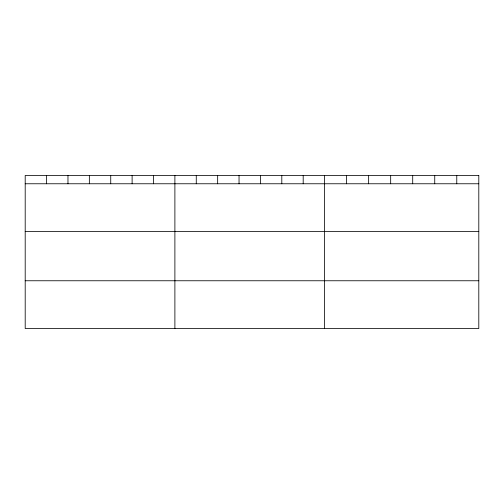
<?xml version="1.0" encoding="UTF-8"?>
<svg xmlns="http://www.w3.org/2000/svg" width="504" height="504" viewBox="0 0 504 504"><rect width="100%" height="100%" fill="white"/><g stroke="black" fill="none" stroke-linecap="round" stroke-linejoin="round"><path stroke-width="0.76" d="M25.2 183.765L478.8 183.765M25.2 231.538L478.8 231.538M25.2 280.76L478.8 280.76M456.769 175.474L456.769 183.765M434.738 175.474L434.738 183.765M412.707 175.474L412.707 183.765M390.669 175.474L390.669 183.765M368.638 175.474L368.638 183.765M346.607 175.474L346.607 183.765M324.576 175.474L324.576 328.526M303.194 175.474L303.194 183.765M281.805 175.474L281.805 183.765M260.423 175.474L260.423 183.765M239.041 175.474L239.041 183.765M217.659 175.474L217.659 183.765M196.27 175.474L196.27 183.765M174.888 175.474L174.888 328.526M153.506 175.474L153.506 183.765M132.117 175.474L132.117 183.765M110.735 175.474L110.735 183.765M89.353 175.474L89.353 183.765M67.971 175.474L67.971 183.765M46.582 175.474L46.582 183.765M478.8 175.474L25.2 175.474L25.2 328.526L478.8 328.526L478.8 175.474"/></g></svg>
